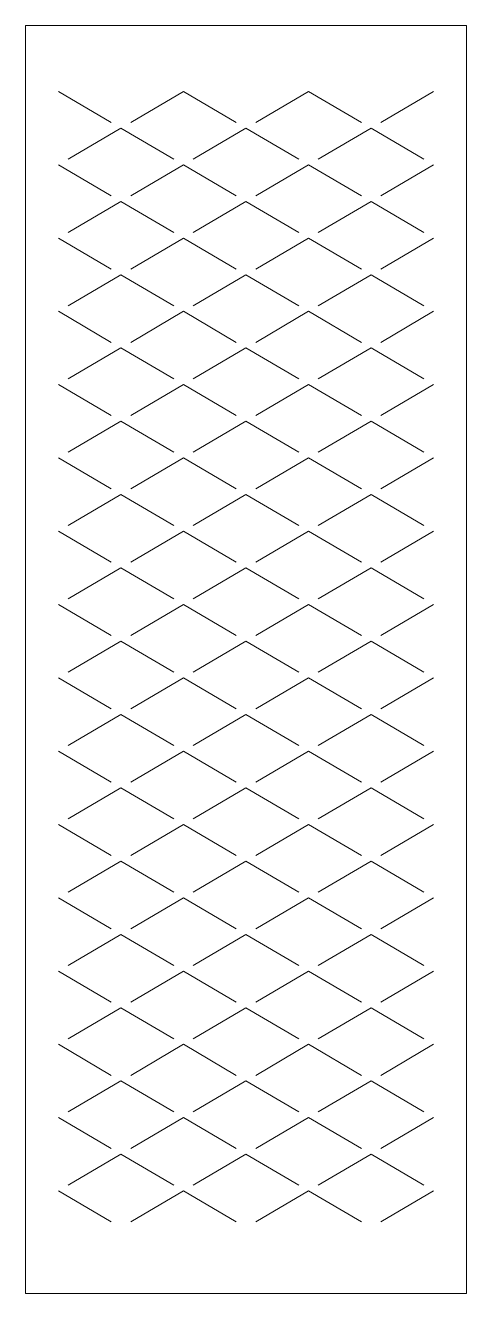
# Model space of a CAD drawing. Header units: metres. Extents: x 0 to 33.4, y 0 to 96.
import ezdxf

# ---------------------------------------------------------------- set-up
doc = ezdxf.new("R2010")
doc.units = ezdxf.units.M
doc.layers.add('TOP', color=1, linetype='Continuous', lineweight=0)

msp = doc.modelspace()

# ---------------------------------------------------------------- linework, layer by layer
at = {"layer": 'TOP'}
for p, q in [((2.5, 91), (6.498, 88.652)), ((7.976, 88.652), (11.973, 91)), ((11.973, 91), (15.971, 88.652)), ((17.449, 88.652), (21.447, 91)), ((21.447, 91), (25.445, 88.652)), ((26.923, 88.652), (30.92, 91)), ((3.239, 85.878), (7.237, 88.226)), ((7.237, 88.226), (11.235, 85.878)), ((12.712, 85.878), (16.71, 88.226)), ((16.71, 88.226), (20.708, 85.878)), ((22.186, 85.878), (26.184, 88.226)), ((26.184, 88.226), (30.181, 85.878)), ((2.5, 85.452), (6.498, 83.104)), ((7.976, 83.104), (11.973, 85.452)), ((11.973, 85.452), (15.971, 83.104)), ((17.449, 83.104), (21.447, 85.452)), ((21.447, 85.452), (25.445, 83.104)), ((26.923, 83.104), (30.92, 85.452)), ((3.239, 80.33), (7.237, 82.677)), ((7.237, 82.677), (11.235, 80.33)), ((12.712, 80.33), (16.71, 82.677)), ((16.71, 82.677), (20.708, 80.33)), ((22.186, 80.33), (26.184, 82.677)), ((26.184, 82.677), (30.181, 80.33)), ((2.5, 79.903), (6.498, 77.556)), ((7.976, 77.556), (11.973, 79.903)), ((11.973, 79.903), (15.971, 77.556)), ((17.449, 77.556), (21.447, 79.903)), ((21.447, 79.903), (25.445, 77.556)), ((26.923, 77.556), (30.92, 79.903)), ((3.239, 74.781), (7.237, 77.129)), ((7.237, 77.129), (11.235, 74.781)), ((12.712, 74.781), (16.71, 77.129)), ((16.71, 77.129), (20.708, 74.781)), ((22.186, 74.781), (26.184, 77.129)), ((26.184, 77.129), (30.181, 74.781)), ((2.5, 74.355), (6.498, 72.007)), ((7.976, 72.007), (11.973, 74.355)), ((11.973, 74.355), (15.971, 72.007)), ((17.449, 72.007), (21.447, 74.355)), ((21.447, 74.355), (25.445, 72.007)), ((26.923, 72.007), (30.92, 74.355)), ((3.239, 69.233), (7.237, 71.581)), ((7.237, 71.581), (11.235, 69.233)), ((12.712, 69.233), (16.71, 71.581)), ((16.71, 71.581), (20.708, 69.233)), ((22.186, 69.233), (26.184, 71.581)), ((26.184, 71.581), (30.181, 69.233)), ((2.5, 68.806), (6.498, 66.459)), ((7.976, 66.459), (11.973, 68.806)), ((11.973, 68.806), (15.971, 66.459)), ((17.449, 66.459), (21.447, 68.806)), ((21.447, 68.806), (25.445, 66.459)), ((26.923, 66.459), (30.92, 68.806)), ((3.239, 63.685), (7.237, 66.032)), ((7.237, 66.032), (11.235, 63.685)), ((12.712, 63.685), (16.71, 66.032)), ((16.71, 66.032), (20.708, 63.685)), ((22.186, 63.685), (26.184, 66.032)), ((26.184, 66.032), (30.181, 63.685)), ((2.5, 63.258), (6.498, 60.91)), ((7.976, 60.91), (11.973, 63.258)), ((11.973, 63.258), (15.971, 60.91)), ((17.449, 60.91), (21.447, 63.258)), ((21.447, 63.258), (25.445, 60.91)), ((26.923, 60.91), (30.92, 63.258)), ((3.239, 58.136), (7.237, 60.484)), ((7.237, 60.484), (11.235, 58.136)), ((12.712, 58.136), (16.71, 60.484)), ((16.71, 60.484), (20.708, 58.136)), ((22.186, 58.136), (26.184, 60.484)), ((26.184, 60.484), (30.181, 58.136)), ((2.5, 57.71), (6.498, 55.362)), ((7.976, 55.362), (11.973, 57.71)), ((11.973, 57.71), (15.971, 55.362)), ((17.449, 55.362), (21.447, 57.71)), ((21.447, 57.71), (25.445, 55.362)), ((26.923, 55.362), (30.92, 57.71)), ((3.239, 52.588), (7.237, 54.935)), ((7.237, 54.935), (11.235, 52.588)), ((12.712, 52.588), (16.71, 54.935)), ((16.71, 54.935), (20.708, 52.588)), ((22.186, 52.588), (26.184, 54.935)), ((26.184, 54.935), (30.181, 52.588)), ((2.5, 52.161), (6.498, 49.814)), ((7.976, 49.814), (11.973, 52.161)), ((11.973, 52.161), (15.971, 49.814)), ((17.449, 49.814), (21.447, 52.161)), ((21.447, 52.161), (25.445, 49.814)), ((26.923, 49.814), (30.92, 52.161)), ((3.239, 47.04), (7.237, 49.387)), ((7.237, 49.387), (11.235, 47.04)), ((12.712, 47.04), (16.71, 49.387)), ((16.71, 49.387), (20.708, 47.04)), ((22.186, 47.04), (26.184, 49.387)), ((26.184, 49.387), (30.181, 47.04)), ((2.5, 46.613), (6.498, 44.265)), ((7.976, 44.265), (11.973, 46.613)), ((11.973, 46.613), (15.971, 44.265)), ((17.449, 44.265), (21.447, 46.613)), ((21.447, 46.613), (25.445, 44.265)), ((26.923, 44.265), (30.92, 46.613)), ((3.239, 41.491), (7.237, 43.839)), ((7.237, 43.839), (11.235, 41.491)), ((12.712, 41.491), (16.71, 43.839)), ((16.71, 43.839), (20.708, 41.491)), ((22.186, 41.491), (26.184, 43.839)), ((26.184, 43.839), (30.181, 41.491)), ((2.5, 41.065), (6.498, 38.717)), ((7.976, 38.717), (11.973, 41.065)), ((11.973, 41.065), (15.971, 38.717)), ((17.449, 38.717), (21.447, 41.065)), ((21.447, 41.065), (25.445, 38.717)), ((26.923, 38.717), (30.92, 41.065)), ((3.239, 35.943), (7.237, 38.29)), ((7.237, 38.29), (11.235, 35.943)), ((12.712, 35.943), (16.71, 38.29)), ((16.71, 38.29), (20.708, 35.943)), ((22.186, 35.943), (26.184, 38.29)), ((26.184, 38.29), (30.181, 35.943)), ((2.5, 35.516), (6.498, 33.169)), ((7.976, 33.169), (11.973, 35.516)), ((11.973, 35.516), (15.971, 33.169)), ((17.449, 33.169), (21.447, 35.516)), ((21.447, 35.516), (25.445, 33.169)), ((26.923, 33.169), (30.92, 35.516)), ((3.239, 30.394), (7.237, 32.742)), ((7.237, 32.742), (11.235, 30.394)), ((12.712, 30.394), (16.71, 32.742)), ((16.71, 32.742), (20.708, 30.394)), ((22.186, 30.394), (26.184, 32.742)), ((26.184, 32.742), (30.181, 30.394)), ((2.5, 29.968), (6.498, 27.62)), ((7.976, 27.62), (11.973, 29.968)), ((11.973, 29.968), (15.971, 27.62)), ((17.449, 27.62), (21.447, 29.968)), ((21.447, 29.968), (25.445, 27.62)), ((26.923, 27.62), (30.92, 29.968)), ((3.239, 24.846), (7.237, 27.194)), ((7.237, 27.194), (11.235, 24.846)), ((12.712, 24.846), (16.71, 27.194)), ((16.71, 27.194), (20.708, 24.846)), ((22.186, 24.846), (26.184, 27.194)), ((26.184, 27.194), (30.181, 24.846)), ((2.5, 24.419), (6.498, 22.072)), ((7.976, 22.072), (11.973, 24.419)), ((11.973, 24.419), (15.971, 22.072)), ((17.449, 22.072), (21.447, 24.419)), ((21.447, 24.419), (25.445, 22.072)), ((26.923, 22.072), (30.92, 24.419)), ((3.239, 19.298), (7.237, 21.645)), ((7.237, 21.645), (11.235, 19.298)), ((12.712, 19.298), (16.71, 21.645)), ((16.71, 21.645), (20.708, 19.298)), ((22.186, 19.298), (26.184, 21.645)), ((26.184, 21.645), (30.181, 19.298)), ((2.5, 18.871), (6.498, 16.523)), ((7.976, 16.523), (11.973, 18.871)), ((11.973, 18.871), (15.971, 16.523)), ((17.449, 16.523), (21.447, 18.871)), ((21.447, 18.871), (25.445, 16.523)), ((26.923, 16.523), (30.92, 18.871)), ((3.239, 13.749), (7.237, 16.097)), ((7.237, 16.097), (11.235, 13.749)), ((12.712, 13.749), (16.71, 16.097)), ((16.71, 16.097), (20.708, 13.749)), ((22.186, 13.749), (26.184, 16.097)), ((26.184, 16.097), (30.181, 13.749)), ((2.5, 13.323), (6.498, 10.975)), ((7.976, 10.975), (11.973, 13.323)), ((11.973, 13.323), (15.971, 10.975)), ((17.449, 10.975), (21.447, 13.323)), ((21.447, 13.323), (25.445, 10.975)), ((26.923, 10.975), (30.92, 13.323)), ((3.239, 8.201), (7.237, 10.548)), ((7.237, 10.548), (11.235, 8.201)), ((12.712, 8.201), (16.71, 10.548)), ((16.71, 10.548), (20.708, 8.201)), ((22.186, 8.201), (26.184, 10.548)), ((26.184, 10.548), (30.181, 8.201)), ((2.5, 7.774), (6.498, 5.427)), ((7.976, 5.427), (11.973, 7.774)), ((11.973, 7.774), (15.971, 5.427)), ((17.449, 5.427), (21.447, 7.774)), ((21.447, 7.774), (25.445, 5.427)), ((26.923, 5.427), (30.92, 7.774))]:
    msp.add_line(p, q, dxfattribs=at)
msp.add_lwpolyline([(0, 0), (0, 96), (33.42, 96), (33.42, 0)], close=True, dxfattribs=at)

doc.saveas('drawing.dxf')
